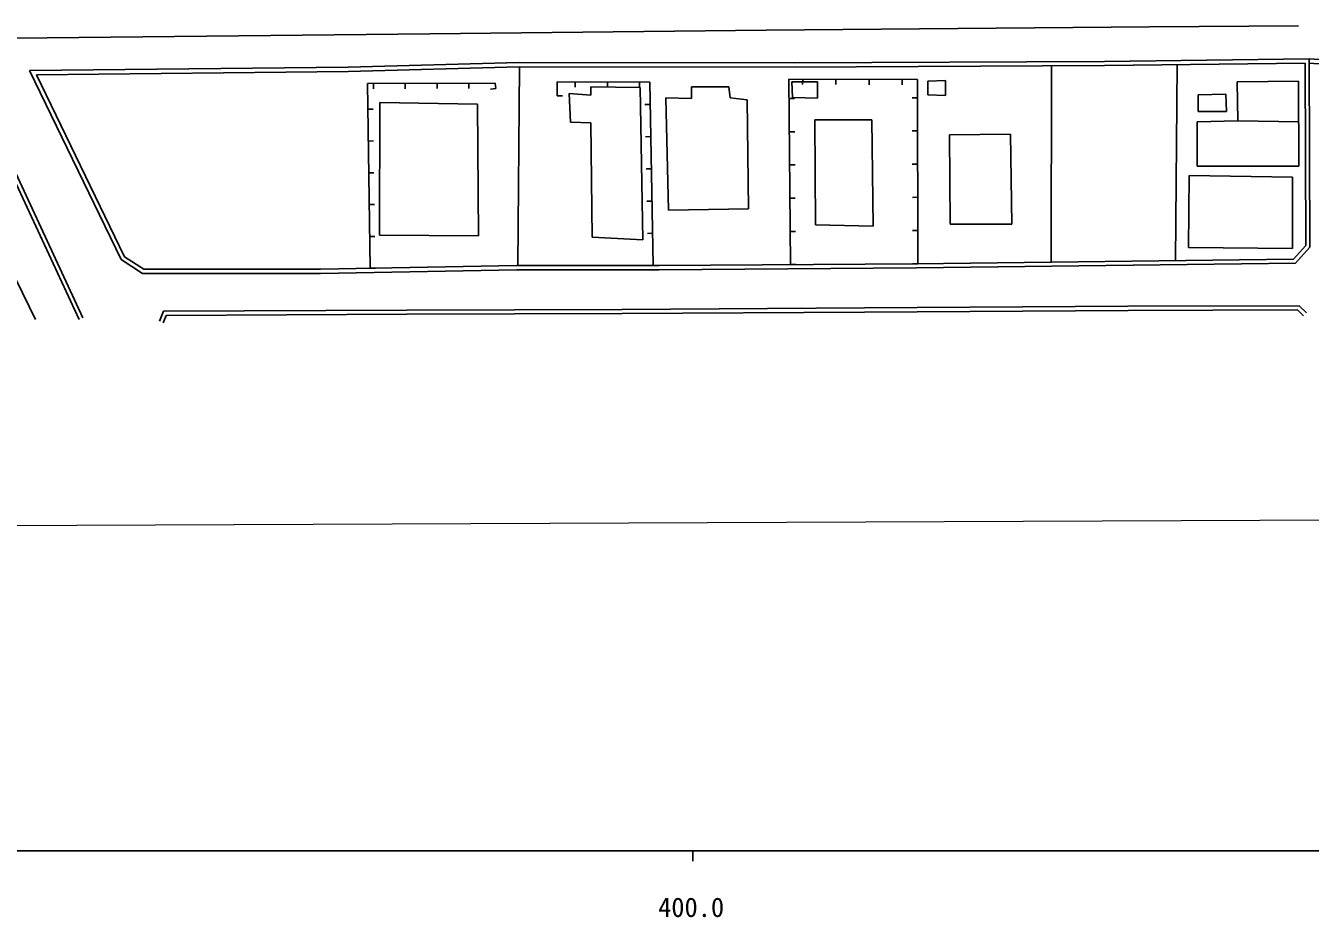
# Model space of a CAD drawing. Units: millimetres, scale not verified. Extents: x 40000 to 680000, y 20000 to 380000.
# Drawn here: x 405029 to 526292, y 198715 to 282836 of the extents above; entities that cross this region are included whole.
import ezdxf
from ezdxf.enums import TextEntityAlignment as Align

# ---------------------------------------------------------------- set-up
doc = ezdxf.new("R2010")
doc.units = ezdxf.units.MM
doc.header["$LTSCALE"] = 1000
for name, color, linetype, lineweight in [('M-BGD', 7, 'Continuous', 25), ('M-STR-HTXT', 7, 'Continuous', 13), ('M-STR-STRC', 7, 'Continuous', 25), ('M-TTL-BAND', 7, 'Continuous', 25)]:
    doc.layers.add(name, color=color, linetype=linetype, lineweight=lineweight)
doc.styles.add('ＭＳ ゴシック', font='')
doc.styles.get('ＭＳ ゴシック').set_extended_font_data('MS Gothic')

msp = doc.modelspace()

# ---------------------------------------------------------------- linework, layer by layer
at = {"layer": 'M-BGD'}
for p, q in [((405400, 278606), (435462, 278921)), ((435462, 278921), (451621, 279349)), ((435469, 278521), (451626, 278949)), ((451647, 278949), (451493, 260215)), ((451621, 279349), (477577, 279333)), ((451626, 278949), (477577, 278933)), ((477577, 279333), (506875, 279466)), ((477577, 278933), (506878, 279066)), ((501873, 279044), (501824, 260537)), ((506875, 279466), (526195, 279698)), ((506878, 279066), (525796, 279293)), ((513734, 279149), (513581, 260684)), ((525796, 279293), (525860, 262103)), ((530077, 279036), (526168, 279299)), ((526195, 279698), (526261, 261950)), ((534060, 279168), (526195, 279698)), ((399368, 278115), (410072, 255108)), ((399620, 278522), (410435, 255277)), ((414052, 260762), (405400, 278606)), ((406036, 278213), (435469, 278521)), ((414363, 261037), (406036, 278213)), ((477234, 260298), (477080, 277798)), ((477080, 277798), (489197, 277747)), ((478373, 277793), (478371, 277293)), ((481506, 277780), (481504, 277280)), ((484638, 277767), (484636, 277267)), ((487771, 277753), (487769, 277253)), ((489197, 277747), (489250, 260378)), ((437282, 277374), (449347, 277425)), ((437539, 259955), (437282, 277374)), ((437861, 277377), (437863, 276877)), ((440861, 277389), (440863, 276889)), ((443861, 277402), (443863, 276902)), ((446861, 277415), (446863, 276915)), ((449398, 276914), (448901, 276864)), ((449347, 277425), (449398, 276914)), ((455190, 276222), (455190, 277551)), ((455190, 277551), (463933, 277500)), ((456901, 277541), (456898, 277041)), ((458369, 276298), (458369, 277064)), ((458369, 277064), (463034, 277000)), ((459941, 277523), (459938, 277023)), ((462981, 277505), (462978, 277005)), ((463034, 277000), (463290, 262622)), ((463933, 277500), (464269, 260215)), ((471406, 277064), (467891, 277064)), ((467891, 277064), (467891, 275978)), ((471534, 276042), (471406, 277064)), ((477357, 277537), (477421, 276067)), ((477357, 277537), (479786, 277537)), ((479786, 276003), (479786, 277537)), ((490202, 277601), (491864, 277665)), ((490202, 277601), (490202, 276323)), ((491864, 276259), (491864, 277665)), ((525171, 277604), (519394, 277552)), ((519394, 277552), (519445, 273871)), ((525223, 269577), (525171, 277604)), ((438469, 275588), (438418, 263063)), ((438469, 275588), (447671, 275435)), ((447671, 275435), (447774, 263011)), ((455190, 276222), (455690, 276222)), ((456324, 276425), (458369, 276298)), ((456324, 276425), (456452, 273741)), ((463973, 275412), (463473, 275402)), ((465463, 276042), (465718, 265433)), ((465463, 276042), (467891, 275978)), ((473131, 275850), (471534, 276042)), ((473259, 265561), (473131, 275850)), ((477096, 275959), (477596, 275964)), ((477421, 276067), (479786, 276003)), ((489202, 276041), (488702, 276039)), ((490202, 276323), (491864, 276259)), ((515713, 276325), (518321, 276377)), ((515713, 276325), (515713, 274741)), ((518372, 274741), (518321, 276377)), ((437318, 274954), (437817, 274961)), ((515713, 274741), (518372, 274741)), ((458369, 273677), (456452, 273741)), ((458497, 262877), (458369, 273677)), ((479530, 273958), (479594, 264053)), ((479530, 273958), (484898, 273958)), ((485026, 263925), (484898, 273958)), ((489212, 272908), (488712, 272907)), ((519445, 273871), (515611, 273769)), ((515611, 273769), (515611, 269577)), ((519445, 273871), (525196, 273770)), ((437362, 271954), (437862, 271961)), ((464032, 272372), (463532, 272363)), ((477124, 272827), (477624, 272831)), ((492247, 272553), (497999, 272616)), ((492247, 272553), (492311, 264117)), ((498127, 264117), (497999, 272616)), ((464091, 269333), (463592, 269323)), ((477151, 269695), (477651, 269699)), ((489221, 269776), (488721, 269774)), ((515611, 269577), (525223, 269577)), ((437406, 268954), (437906, 268961)), ((514844, 268708), (514793, 261908)), ((524609, 268554), (514844, 268708)), ((524609, 261806), (524609, 268554)), ((400762, 265735), (405939, 255126)), ((437450, 265954), (437950, 265962)), ((464151, 266294), (463651, 266284)), ((477179, 266562), (477679, 266567)), ((489231, 266643), (488731, 266642)), ((465718, 265433), (473259, 265561)), ((464210, 263254), (463710, 263244)), ((477206, 263430), (477706, 263434)), ((479594, 264053), (485026, 263925)), ((489240, 263511), (488740, 263509)), ((492311, 264117), (498127, 264117)), ((437495, 262954), (437995, 262962)), ((447774, 263011), (438418, 263063)), ((463290, 262622), (458497, 262877)), ((525860, 262103), (524710, 260824)), ((526261, 261950), (524890, 260427)), ((416054, 259467), (414052, 260762)), ((416172, 259867), (414363, 261037)), ((524710, 260824), (489118, 260377)), ((514793, 261908), (524609, 261806)), ((432847, 259867), (416172, 259867)), ((451393, 260215), (432847, 259867)), ((451397, 259815), (432851, 259467)), ((437539, 259955), (438039, 259962)), ((464814, 260215), (451393, 260215)), ((464815, 259815), (451397, 259815)), ((464269, 260215), (463769, 260205)), ((489118, 260377), (464814, 260215)), ((489122, 259977), (464815, 259815)), ((477234, 260298), (477734, 260302)), ((489250, 260378), (488750, 260377)), ((524890, 260427), (489122, 259977)), ((432851, 259467), (416054, 259467)), ((417645, 254959), (418032, 255901)), ((418032, 255901), (441019, 256010)), ((441019, 256010), (461331, 256071)), ((461331, 256071), (484217, 256215)), ((484217, 256215), (509082, 256367)), ((484219, 255815), (509084, 255967)), ((509082, 256367), (525256, 256416)), ((509084, 255967), (525091, 256015)), ((525091, 256015), (525650, 255456)), ((525256, 256416), (525933, 255739)), ((418014, 254807), (418301, 255502)), ((418301, 255502), (441021, 255610)), ((441021, 255610), (461333, 255671)), ((461333, 255671), (484219, 255815))]:
    msp.add_line(p, q, dxfattribs=at)
at = {"layer": 'M-STR-HTXT'}
msp.add_line((148760, 234578), (577108, 236431), dxfattribs=at)
at = {"layer": 'M-STR-STRC'}
for p, q in [((474934, 282406), (511128, 282730)), ((511128, 282730), (525192, 282836)), ((404031, 281670), (443174, 282069)), ((443174, 282069), (474934, 282406))]:
    msp.add_line(p, q, dxfattribs=at)
at = {"layer": 'M-TTL-BAND'}
for p, q in [((40000, 205000), (579000, 205000)), ((468000, 205000), (468000, 204000))]:
    msp.add_line(p, q, dxfattribs=at)

# ---------------------------------------------------------------- texts
at = {"layer": 'M-TTL-BAND', "style": 'ＭＳ ゴシック'}
msp.add_text('400.0', height=1833, dxfattribs=at).set_placement((467844, 198195), align=Align.BOTTOM_CENTER)

doc.saveas('drawing.dxf')
